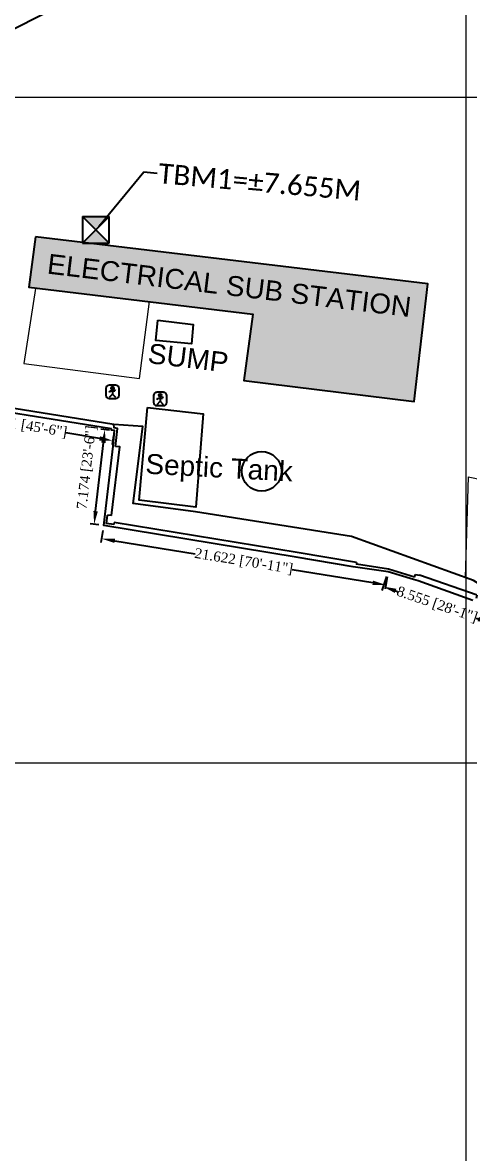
# Model space of a CAD drawing. Header units: metres. Extents: x 420822 to 421453, y 1458172 to 1458620.
# Drawn here: x 420941.7 to 420975.2, y 1458295.6 to 1458380.6 of the extents above; entities that cross this region are included whole.
import ezdxf
from ezdxf import colors
from ezdxf.entities.mleader import LeaderData, LeaderLine
from ezdxf.math import Vec2, Vec3

# ---------------------------------------------------------------- set-up
doc = ezdxf.new("R2010")
doc.units = ezdxf.units.M
doc.header["$MEASUREMENT"] = 0
doc.header["$PDMODE"] = 3
doc.header["$PDSIZE"] = 0.25
doc.linetypes.add('DOT2', pattern=[0.125, 0, -0.125])
doc.layers.get('0').update_dxf_attribs({"linetype": 'CONTINUOUS'})
doc.layers.get('Defpoints').update_dxf_attribs({"linetype": 'CONTINUOUS'})
for name, color, linetype in [('BOUNDARY', 7, 'CONTINUOUS'), ('BUILDING', 230, 'CONTINUOUS'), ('DETAIL', 7, 'CONTINUOUS'), ('DIM', 8, 'CONTINUOUS'), ('DRAIN', 5, 'CONTINUOUS'), ('ROAD', 1, 'CONTINUOUS'), ('TBM', 3, 'CONTINUOUS'), ('TEXT', 7, 'CONTINUOUS')]:
    doc.layers.add(name, color=color, linetype=linetype)
for name, color, linetype, lineweight in [('fence', 34, 'FENCE', 20), ('grid', 5, 'DOT2', 20), ('SHEET', 200, 'CONTINUOUS', 9)]:
    doc.layers.add(name, color=color, linetype=linetype, lineweight=lineweight)
doc.styles.add('Legend', font='calibri.ttf', dxfattribs={"height": 2})
doc.styles.add('ROMANTICITALIC', font='romantic.ttf')
doc.styles.add('rs2', font='arial.ttf', dxfattribs={"height": 2})
doc.linetypes.add('FENCE', pattern='A,4,-0.4,["X",Standard,S=0.4,R=-0.3,X=-0.15,Y=-0.2],-0.4', length=4.8)
doc.dimstyles.new('ROCKFORT', dxfattribs={"dimtxt": 0.75, "dimasz": 1, "dimexe": 0.3, "dimexo": 0.375, "dimgap": 0.1, "dimtad": 0, "dimdec": 3, "dimzin": 0, "dimdsep": 46, "dimtxsty": 'ROMANTICITALIC', "dimcen": 0.09, "dimclrd": 8, "dimclre": 8, "dimclrt": 5, "dimadec": 0, "dimazin": 0, "dimtfac": 1, "dimtdec": 3, "dimtofl": 0, "dimtmove": 1, "dimatfit": 2, "dimfxl": 1, "dimtolj": 1, "dimtzin": 0, "dimarcsym": 0})

# ---------------------------------------------------------------- blocks, each defined once
blk = doc.blocks.new('MH')
h = blk.add_hatch(color=256)
edge = h.paths.add_edge_path()
edge.add_ellipse((0.01, 0.57), major_axis=(-0.154, 0.154), ratio=1, start_angle=0, end_angle=360)
for p, q in [((-1, 0.5), (-1, -0.5)), ((0.5, 1), (-0.5, 1)), ((-0.44, -0.11), (-0.36, 0.13)), ((-0.36, 0.13), (0.38, 0.13)), ((0.01, 0.35), (0.01, -0.34)), ((0.38, 0.13), (0.46, 0.36)), ((1, -0.5), (1, 0.5)), ((-0.5, -1), (0.5, -1)), ((-0.44, -0.82), (0.01, -0.34)), ((0.01, -0.34), (0.45, -0.82))]:
    blk.add_line(p, q)
for centre, major_axis, start_param, end_param in [((-0.5, 0.5), (0.353, 0.353), 0.785398, 2.356194), ((0.01, 0.57), (-0.154, 0.154), 3.926991, 10.210176), ((0.5, 0.5), (-0.353, 0.353), 3.926991, 5.497787), ((-0.5, -0.5), (0.353, 0.353), 2.356194, 3.926991), ((0.5, -0.5), (-0.353, 0.353), 2.356194, 3.926991)]:
    blk.add_ellipse(centre, major_axis=major_axis, ratio=1, start_param=start_param, end_param=end_param)
blk = doc.blocks.new('TBM')
at = {"layer": 'TBM', "linetype": 'Continuous'}
h = blk.add_hatch(color=256, dxfattribs=at)
h.paths.add_polyline_path([(0, 0), (1, 1), (-1, 1)])
h.paths.add_polyline_path([(1, -1), (0, 0), (-1, -1)])
for p, q in [((-1, 1), (1, 1)), ((1, -1), (-1, 1)), ((-1, -1), (1, 1)), ((-1, 1), (-1, -1)), ((1, -1), (1, 1)), ((-1, -1), (1, -1))]:
    blk.add_line(p, q, dxfattribs=at)
blk = doc.blocks.new('*D67')
at = {"layer": 'Defpoints', "color": 0, "linetype": 'ByBlock', "transparency": 16777216}
for p in [(420969.132, 1458339.343), (420968.754, 1458338.233), (420977.23, 1458336.583)]:
    blk.add_point(p, dxfattribs=at)
at = {"layer": 'DIM', "color": 8, "linetype": 'ByBlock', "lineweight": -2, "transparency": 16777216}
for p, q in [((420969.011, 1458338.989), (420968.657, 1458337.949)), ((420969.7, 1458337.911), (420969.849, 1458337.86)), ((420975.905, 1458335.795), (420975.757, 1458335.846)), ((420977.109, 1458336.228), (420976.755, 1458335.189))]:
    blk.add_line(p, q, dxfattribs=at)
at = {"layer": 'DIM', "color": 8, "linetype": 'ByBlock', "transparency": 16777216}
for points in [[(420969.754, 1458338.068), (420969.647, 1458337.753), (420968.754, 1458338.233)], [(420975.959, 1458335.953), (420975.851, 1458335.637), (420976.851, 1458335.473)]]:
    blk.add_solid(points, dxfattribs=at)
at = {"layer": 'DIM', "color": 5, "linetype": 'ByBlock', "transparency": 16777216, "insert": (420972.803, 1458336.853), "char_height": 0.75, "attachment_point": 5, "rotation": 341.17456, "style": 'ROMANTICITALIC'}
blk.add_mtext('\\A1;8.555 [28\'-1"]', dxfattribs=at)
blk = doc.blocks.new('*D68')
at = {"layer": 'Defpoints', "color": 0, "linetype": 'ByBlock', "transparency": 16777216}
for p in [(420947.793, 1458342.826), (420947.631, 1458341.837), (420969.132, 1458339.343)]:
    blk.add_point(p, dxfattribs=at)
at = {"layer": 'DIM', "color": 8, "linetype": 'ByBlock', "lineweight": -2, "transparency": 16777216}
for p, q in [((420947.732, 1458342.456), (420947.583, 1458341.541)), ((420948.618, 1458341.676), (420954.66, 1458340.69)), ((420967.984, 1458338.515), (420961.942, 1458339.501)), ((420969.072, 1458338.973), (420968.923, 1458338.058))]:
    blk.add_line(p, q, dxfattribs=at)
at = {"layer": 'DIM', "color": 8, "linetype": 'ByBlock', "transparency": 16777216}
for points in [[(420948.645, 1458341.84), (420948.591, 1458341.511), (420947.631, 1458341.837)], [(420968.011, 1458338.68), (420967.957, 1458338.351), (420968.971, 1458338.354)]]:
    blk.add_solid(points, dxfattribs=at)
at = {"layer": 'DIM', "color": 5, "linetype": 'ByBlock', "transparency": 16777216, "insert": (420958.301, 1458340.095), "char_height": 0.75, "attachment_point": 5, "rotation": 350.73131, "style": 'ROMANTICITALIC'}
blk.add_mtext('\\A1;21.622 [70\'-11"]', dxfattribs=at)
blk = doc.blocks.new('*D69')
at = {"layer": 'Defpoints', "color": 0, "linetype": 'ByBlock', "transparency": 16777216}
for p in [(420947.884, 1458350.036), (420948.601, 1458349.954), (420947.793, 1458342.826)]:
    blk.add_point(p, dxfattribs=at)
at = {"layer": 'DIM', "color": 8, "linetype": 'ByBlock', "lineweight": -2, "transparency": 16777216}
for p, q in [((420948.228, 1458349.997), (420947.586, 1458350.07)), ((420947.188, 1458343.901), (420947.771, 1458349.042)), ((420947.42, 1458342.868), (420946.777, 1458342.941))]:
    blk.add_line(p, q, dxfattribs=at)
at = {"layer": 'DIM', "color": 8, "linetype": 'ByBlock', "transparency": 16777216}
for points in [[(420947.606, 1458349.061), (420947.937, 1458349.023), (420947.884, 1458350.036)], [(420947.023, 1458343.92), (420947.354, 1458343.882), (420947.075, 1458342.907)]]:
    blk.add_solid(points, dxfattribs=at)
at = {"layer": 'DIM', "color": 5, "linetype": 'ByBlock', "transparency": 16777216, "insert": (420946.554, 1458347.18), "char_height": 0.75, "attachment_point": 5, "rotation": 83.52917, "style": 'ROMANTICITALIC'}
blk.add_mtext('\\A1;7.174 [23\'-6"]', dxfattribs=at)
blk = doc.blocks.new('*D70')
at = {"layer": 'Defpoints', "color": 0, "linetype": 'ByBlock', "transparency": 16777216}
for p in [(420934.919, 1458352.233), (420934.793, 1458351.478), (420948.601, 1458349.954)]:
    blk.add_point(p, dxfattribs=at)
at = {"layer": 'DIM', "color": 8, "linetype": 'ByBlock', "lineweight": -2, "transparency": 16777216}
for p, q in [((420934.857, 1458351.864), (420934.744, 1458351.182)), ((420935.78, 1458351.314), (420938.313, 1458350.892)), ((420947.489, 1458349.363), (420944.955, 1458349.785)), ((420948.539, 1458349.584), (420948.426, 1458348.903))]:
    blk.add_line(p, q, dxfattribs=at)
at = {"layer": 'DIM', "color": 8, "linetype": 'ByBlock', "transparency": 16777216}
for points in [[(420935.807, 1458351.478), (420935.752, 1458351.149), (420934.793, 1458351.478)], [(420947.516, 1458349.528), (420947.461, 1458349.199), (420948.475, 1458349.199)]]:
    blk.add_solid(points, dxfattribs=at)
at = {"layer": 'DIM', "color": 5, "linetype": 'ByBlock', "transparency": 16777216, "insert": (420941.634, 1458350.339), "char_height": 0.75, "attachment_point": 5, "rotation": 350.54275, "style": 'ROMANTICITALIC'}
blk.add_mtext('\\A1;13.871 [45\'-6"]', dxfattribs=at)

msp = doc.modelspace()

# ---------------------------------------------------------------- hatches: boundary and pattern name
at = {"layer": 'BUILDING'}
h = msp.add_hatch(color=172, dxfattribs=at)
h.dxf.hatch_style = 1
h.set_gradient(color1=(0, 0, 204), color2=(255, 255, 0), name='CYLINDER')
h.paths.add_polyline_path([(420978.518, 1458475.843), (420976.961, 1458449.19), (420945.312, 1458450.837), (420942.85, 1458452.851), (420942.935, 1458454.287), (420917.336, 1458455.499), (420918.52, 1458478.917), (420952.308, 1458477.074), (420953.236, 1458477.708), (420953.375, 1458479.675), (420962.027, 1458480.342), (420966.848, 1458480.022), (420966.897, 1458476.549)])
h.paths.add_polyline_path([(421075.349, 1458478.061), (421077.671, 1458478.029), (421077.64, 1458475.772), (421075.347, 1458475.713)])
h.paths.add_polyline_path([(421138.169, 1458479.125), (421137.834, 1458474.226), (421147.812, 1458473.676), (421148.111, 1458478.591)])
h.paths.add_polyline_path([(421054.387, 1458432.55), (421057.471, 1458432.328), (421057.328, 1458429.249), (421054.207, 1458429.338)])
h.paths.add_polyline_path([(421030.689, 1458413.843), (421036.759, 1458413.164), (421036.429, 1458410.672), (421030.419, 1458411.454)])
h.paths.add_polyline_path([(421018.386, 1458408.231), (421019.656, 1458407.662), (421018.379, 1458404.095), (421017.073, 1458404.61)])
h.paths.add_polyline_path([(420924.109, 1458397.421), (420923.894, 1458394.317), (420933.901, 1458393.725), (420934.037, 1458396.829)], flags=17)
h.paths.add_polyline_path([(420917.51, 1458397.875), (420922.613, 1458397.523), (420922.338, 1458394.494), (420917.349, 1458394.807)], flags=17)
h.paths.add_polyline_path([(420921.819, 1458386.514), (420924.26, 1458386.239), (420924.011, 1458384.016), (420921.554, 1458384.261)])
h.paths.add_polyline_path([(420916.96, 1458386.207), (420919.083, 1458386.02), (420918.942, 1458384.468), (420916.809, 1458384.686)])
h.paths.add_polyline_path([(420912.6, 1458357.489), (420917.842, 1458357.07), (420917.558, 1458354.36), (420920.171, 1458354.333), (420921.08, 1458363.463), (420922.026, 1458375.5), (420919.477, 1458375.802), (420914.279, 1458376.169)])
h.paths.add_polyline_path([(420908.824, 1458375.299), (420912.138, 1458374.936), (420911.82, 1458371.572), (420908.515, 1458371.884)])
h.paths.add_polyline_path([(420942.665, 1458364.516), (420942.184, 1458360.738), (420958.977, 1458358.7), (420958.317, 1458353.706), (420971.091, 1458352.147), (420972.13, 1458360.978)])
h.paths.add_polyline_path([(420990.243, 1458343.259), (420996.501, 1458343.075), (420996.297, 1458336.867), (420990.038, 1458336.997)])
h.paths.add_polyline_path([(421006.439, 1458362.706), (421012.579, 1458362.031), (421011.219, 1458343.772), (421008.0741, 1458344.1177), (421007.832, 1458340.868), (421004.882, 1458341.307)])
edge = h.paths.add_edge_path()
edge.add_line((420946.328, 1458424.099), (420946.137, 1458420.471))
edge.add_line((420942.694, 1458424.202), (420946.328, 1458424.099))
edge.add_line((420942.503, 1458420.574), (420946.137, 1458420.471))
edge.add_line((420942.694, 1458424.202), (420942.503, 1458420.574))
edge.add_line((420916.96, 1458386.207), (420921.7334, 1458385.7865))
edge.add_line((420918.942, 1458384.468), (420921.554, 1458384.261))

# ---------------------------------------------------------------- linework, layer by layer
at = {"layer": 'BOUNDARY', "linetype": 'ByBlock', "const_width": 0.075}
msp.add_lwpolyline([(420975.4872, 1458337.1939), (420971.3987, 1458338.6571), (420971.0557, 1458338.7577), (420969.1325, 1458339.3435), (420966.5234, 1458339.7179), (420962.2432, 1458340.4448), (420947.7926, 1458342.8261), (420948.4909, 1458348.7716), (420948.6011, 1458349.9544), (420948.3793, 1458349.9976), (420948.3751, 1458350.0797), (420934.919, 1458352.2335), (420930.3821, 1458352.625), (420910.9217, 1458353.863), (420912.454, 1458370.5784), (420895.912, 1458371.9877), (420886.0598, 1458372.8367), (420885.0231, 1458403.3496)], dxfattribs=at)
at = {"layer": 'BOUNDARY', "linetype": 'ByBlock'}
for points in [[(420948.3751, 1458350.0797), (420934.919, 1458352.2335), (420930.3821, 1458352.625), (420910.9217, 1458353.863), (420912.454, 1458370.5784)], [(420948.558, 1458350.415), (420934.963, 1458352.591), (420930.409, 1458352.984), (420911.483, 1458354.188)], [(420948.69, 1458348.753), (420948.817, 1458350.116), (420948.571, 1458350.164), (420948.558, 1458350.415)], [(420948.4909, 1458348.7716), (420948.6011, 1458349.9544), (420948.3793, 1458349.9976), (420948.3751, 1458350.0797)], [(420966.5234, 1458339.7179), (420962.2432, 1458340.4448), (420947.7926, 1458342.8261), (420948.4909, 1458348.7716)], [(420948.383, 1458343.563), (420948.993, 1458348.733), (420948.69, 1458348.753)], [(420948.5436, 1458342.905), (420948.0115, 1458342.9744), (420948.0851, 1458343.5982)], [(420966.7585, 1458340.033), (420962.301, 1458340.79), (420948.568, 1458343.053)], [(420971.3987, 1458338.6571), (420971.0557, 1458338.7577)], [(420971.114, 1458338.949), (420971.114, 1458338.949)], [(420971.186, 1458339.129), (420971.493, 1458339.095)]]:
    msp.add_lwpolyline(points, dxfattribs=at)
for points, elevation in [([(420948.383, 1458343.563), (420948.0851, 1458343.5982)], 6.205), ([(420948.568, 1458343.053), (420948.5436, 1458342.905)], 6.417), ([(420971.0557, 1458338.7577), (420969.1325, 1458339.3435), (420966.5234, 1458339.7179)], 8.48), ([(420966.7585, 1458340.033), (420966.778, 1458339.907)], 8.691), ([(420971.114, 1458338.949), (420969.177, 1458339.539), (420966.778, 1458339.907), (420966.778, 1458339.907)], 8.48), ([(420971.114, 1458338.949), (420971.186, 1458339.129)], 8.48), ([(420975.4872, 1458337.1939), (420971.3987, 1458338.6571)], 8.631), ([(420971.455, 1458338.849), (420971.455, 1458338.849)], 8.655), ([(420975.772, 1458337.359), (420975.814, 1458337.586), (420971.493, 1458339.095)], 8.3)]:
    msp.add_lwpolyline(points, dxfattribs=dict(at, elevation=elevation))
at = {"layer": 'BUILDING', "linetype": 'ByBlock'}
for points, elevation in [([(420942.665, 1458364.516), (420942.184, 1458360.738), (420958.977, 1458358.7), (420958.317, 1458353.706), (420971.091, 1458352.147), (420972.13, 1458360.978), (420942.665, 1458364.516)], 7.521), ([(420951.862, 1458358.255), (420954.499, 1458357.922), (420954.379, 1458356.473), (420951.7, 1458356.73), (420951.862, 1458358.255)], 7.036), ([(420951.083, 1458351.684), (420955.266, 1458351.211), (420954.697, 1458344.201), (420950.463, 1458344.714), (420951.083, 1458351.684)], 7.029)]:
    msp.add_lwpolyline(points, dxfattribs=dict(at, elevation=elevation))
msp.add_circle((420959.6484, 1458346.8935), 1.4857, dxfattribs=at)
at = {"layer": 'DRAIN', "linetype": 'ByBlock', "elevation": 7.455}
msp.add_lwpolyline([(420983.403, 1458389.285), (420995.291, 1458391.476), (421009.463, 1458392.253), (421011.108, 1458391.901), (421013.635, 1458390.828), (421018.579, 1458387.501), (421014.538, 1458377.791), (421014.466, 1458374.739), (421014.665, 1458365.776), (421015.219, 1458352.899), (421016.187, 1458341.373), (420996.5585, 1458334.3277), (420985.502, 1458334.104), (420981.9679, 1458334.2556), (420978.0225, 1458337.1615), (420975.5353, 1458338.7023), (420966.383, 1458341.984), (420954.681, 1458343.857), (420950.0142, 1458344.4845), (420950.733, 1458350.2547), (420948.558, 1458350.415)], dxfattribs=at)
at = {"layer": 'fence', "elevation": 7.504}
msp.add_lwpolyline([(420942.666, 1458360.637), (420941.81, 1458354.985), (420950.474, 1458353.873), (420951.2186, 1458359.6416)], dxfattribs=at)
at = {"layer": 'grid', "color": 8, "linetype": 'ByBlock'}
for p, q in [((420975, 1458175), (420975, 1458617.5426)), ((420825, 1458375), (421373.931, 1458375)), ((420825, 1458325), (421373.931, 1458325))]:
    msp.add_line(p, q, dxfattribs=at)
at = {"layer": 'ROAD', "linetype": 'ByBlock', "elevation": 7.843}
msp.add_lwpolyline([(420913.543, 1458379.378), (420916.023, 1458379.431), (420923.848, 1458378.483), (420930.892, 1458378.077), (420941.089, 1458380.154), (420946.786, 1458383.069), (420952.097, 1458387.151), (420975.849, 1458415.5), (420986.544, 1458419.878), (421002.534, 1458417.149), (421056.164, 1458413.314), (421066.631, 1458412.564), (421071.611, 1458412.239), (421083.971, 1458411.402), (421086.14, 1458411.259), (421104.231, 1458410.021), (421113.345, 1458409.324)], dxfattribs=at)
at = {"layer": 'SHEET', "linetype": 'ByBlock', "elevation": 7.559}
for points in [[(420975.153, 1458346.471), (420974.9162, 1458338.9243)], [(420975.153, 1458346.471), (420985.922, 1458344.27), (420990.243, 1458343.259), (420989.8684, 1458334.1923)]]:
    msp.add_lwpolyline(points, dxfattribs=at)

# ---------------------------------------------------------------- block references
at = {"layer": 'DETAIL', "linetype": 'ByBlock', "xscale": 0.5, "yscale": 0.5, "zscale": 0.5}
for p in [(420948.447, 1458352.868, 7.174), (420952.027, 1458352.328, 7.269)]:
    msp.add_blockref('MH', p, dxfattribs=at)
at = {"layer": 'TBM', "linetype": 'ByBlock'}
msp.add_blockref('TBM', (420947.211, 1458365.04, 7.655), dxfattribs=at)

# ---------------------------------------------------------------- texts
at = {"layer": 'TEXT', "linetype": 'ByBlock', "style": 'rs2'}
for s, rotation, p in [('ELECTRICAL SUB STATION', 353.153009, (420943.4913, 1458361.7577)), ('SUMP', 353.153009, (420951.0451, 1458355.0339)), ('Septic Tank', 356.92551, (420950.8968, 1458346.7211))]:
    msp.add_text(s, height=1.5, rotation=rotation, dxfattribs=at).set_placement(p)

# ---------------------------------------------------------------- dimensions: what is measured, and where the dimension line sits
at = {"layer": 'DIM', "linetype": 'ByBlock'}
for p1, p2, distance, picture, middle in [((420948.6011, 1458349.9544), (420934.919, 1458352.2335), 0.7657, '*D70', (420941.6342, 1458350.3386)), ((420947.7926, 1458342.8261), (420948.6011, 1458349.9544), 0.7217, '*D69', (420946.5537, 1458347.1804)), ((420969.1325, 1458339.3435), (420947.7926, 1458342.8261), 1.0025, '*D68', (420958.3011, 1458340.0953)), ((420977.23, 1458336.5829), (420969.1325, 1458339.3435), 1.1731, '*D67', (420972.8027, 1458336.8529))]:
    dim = msp.add_aligned_dim(p1=p1, p2=p2, distance=distance, dimstyle='ROCKFORT', dxfattribs=at)
    dim.commit()
    dim.dimension.update_dxf_attribs({"geometry": picture, "text_midpoint": middle})

# ---------------------------------------------------------------- leaders
at = {"layer": 'TBM', "linetype": 'ByBlock'}
ml = msp.add_multileader_mtext('Standard', dxfattribs=at)
ml.set_content('TBM1=%%P7.655M', color=256, style='Legend')
ml.set_leader_properties()
ml.build(insert=Vec2(0, 0))
ml.multileader.update_dxf_attribs({"text_right_attachment_type": 6, "dogleg_length": 1, "arrow_head_size": 0.5})
ctx = ml.context
ctx.base_point, ctx.char_height, ctx.arrow_head_size, ctx.landing_gap_size, ctx.plane_origin, ctx.plane_x_axis, ctx.plane_y_axis = Vec3(420951.8115, 1458369.2957, 7.655), 1.5, 0.5, 0.09, Vec3(420947.211, 1458365.04, 7.655), Vec3(0.9961947, -0.0871557), Vec3(0.0871557, 0.9961947)
ctx.right_attachment = 6
notes = []
notes.append((ctx, [(0, (1, 1, 0), (420950.8153, 1458369.3829, 7.655), (0.9961947, -0.0871557), 1, [(0, [(420947.211, 1458365.04, 7.655)], 0, [])])]))
ctx.mtext.insert, ctx.mtext.text_direction, ctx.mtext.rotation, ctx.mtext.flow_direction = Vec3(420951.9675, 1458370.0459, 7.655), Vec3(0.9961947, -0.0871557), 6.1959188, 5
for ctx, leaders in notes:
    for number, flags, end, landing, length, lines in leaders:
        leader = LeaderData()
        leader.index, (leader.has_last_leader_line, leader.has_dogleg_vector, leader.attachment_direction) = number, flags
        leader.last_leader_point, leader.dogleg_vector, leader.dogleg_length = Vec3(end), Vec3(landing), length
        for number, points, colour, breaks in lines:
            line = LeaderLine()
            line.index, line.vertices, line.color, line.breaks = number, Vec3.list(points), colors.encode_raw_color(colour), breaks
            leader.lines.append(line)
        ctx.leaders.append(leader)

doc.saveas('drawing.dxf')
